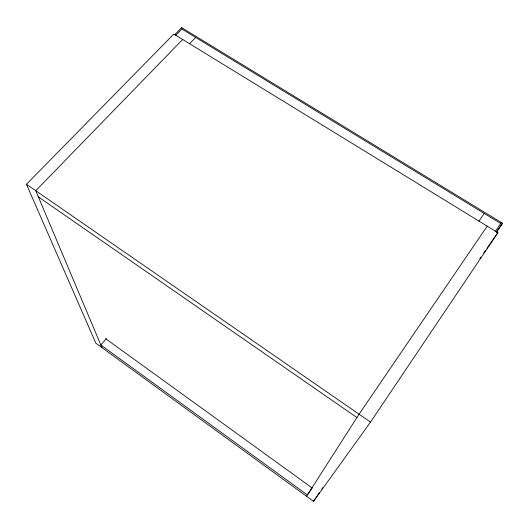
<?xml version="1.0" encoding="UTF-8"?>
<svg xmlns="http://www.w3.org/2000/svg" width="529" height="529" viewBox="0 0 529 529"><rect width="100%" height="100%" fill="white"/><g stroke="black" fill="none" stroke-linecap="round" stroke-linejoin="round"><path stroke-width="0.79" d="M306.549 496.268L359.072 414.2L487.209 226.154M370.512 422.109L497.875 232.687L173.816 34.054L26.45 184.284L95.855 343.195L313.518 501.333L370.512 422.109L26.45 184.284M495.501 231.233L500.718 223.502L181.87 29.035L175.78 35.258M313.518 501.333L319.503 492.453M321.804 489.034L322.73 487.672M312.031 488.128L307.395 494.952L100.867 345.027L106.203 338.758M478.957 221.096L484.227 213.438M496.526 231.96L502.55 223.258L181.645 27.667L174.801 34.656M496.255 232.588L502.55 223.258L500.943 222.874M479.935 258.436L480.881 257.081M483.711 253.014L485.602 250.303M487.017 248.273L497.875 232.687M189.6 43.728L195.657 37.447M182.677 39.483L35.76 190.718L101.971 347.639M38.372 196.907L356.93 417.553M105.635 338.679L312.203 487.996M181.645 27.667L182.472 28.831"/></g></svg>
